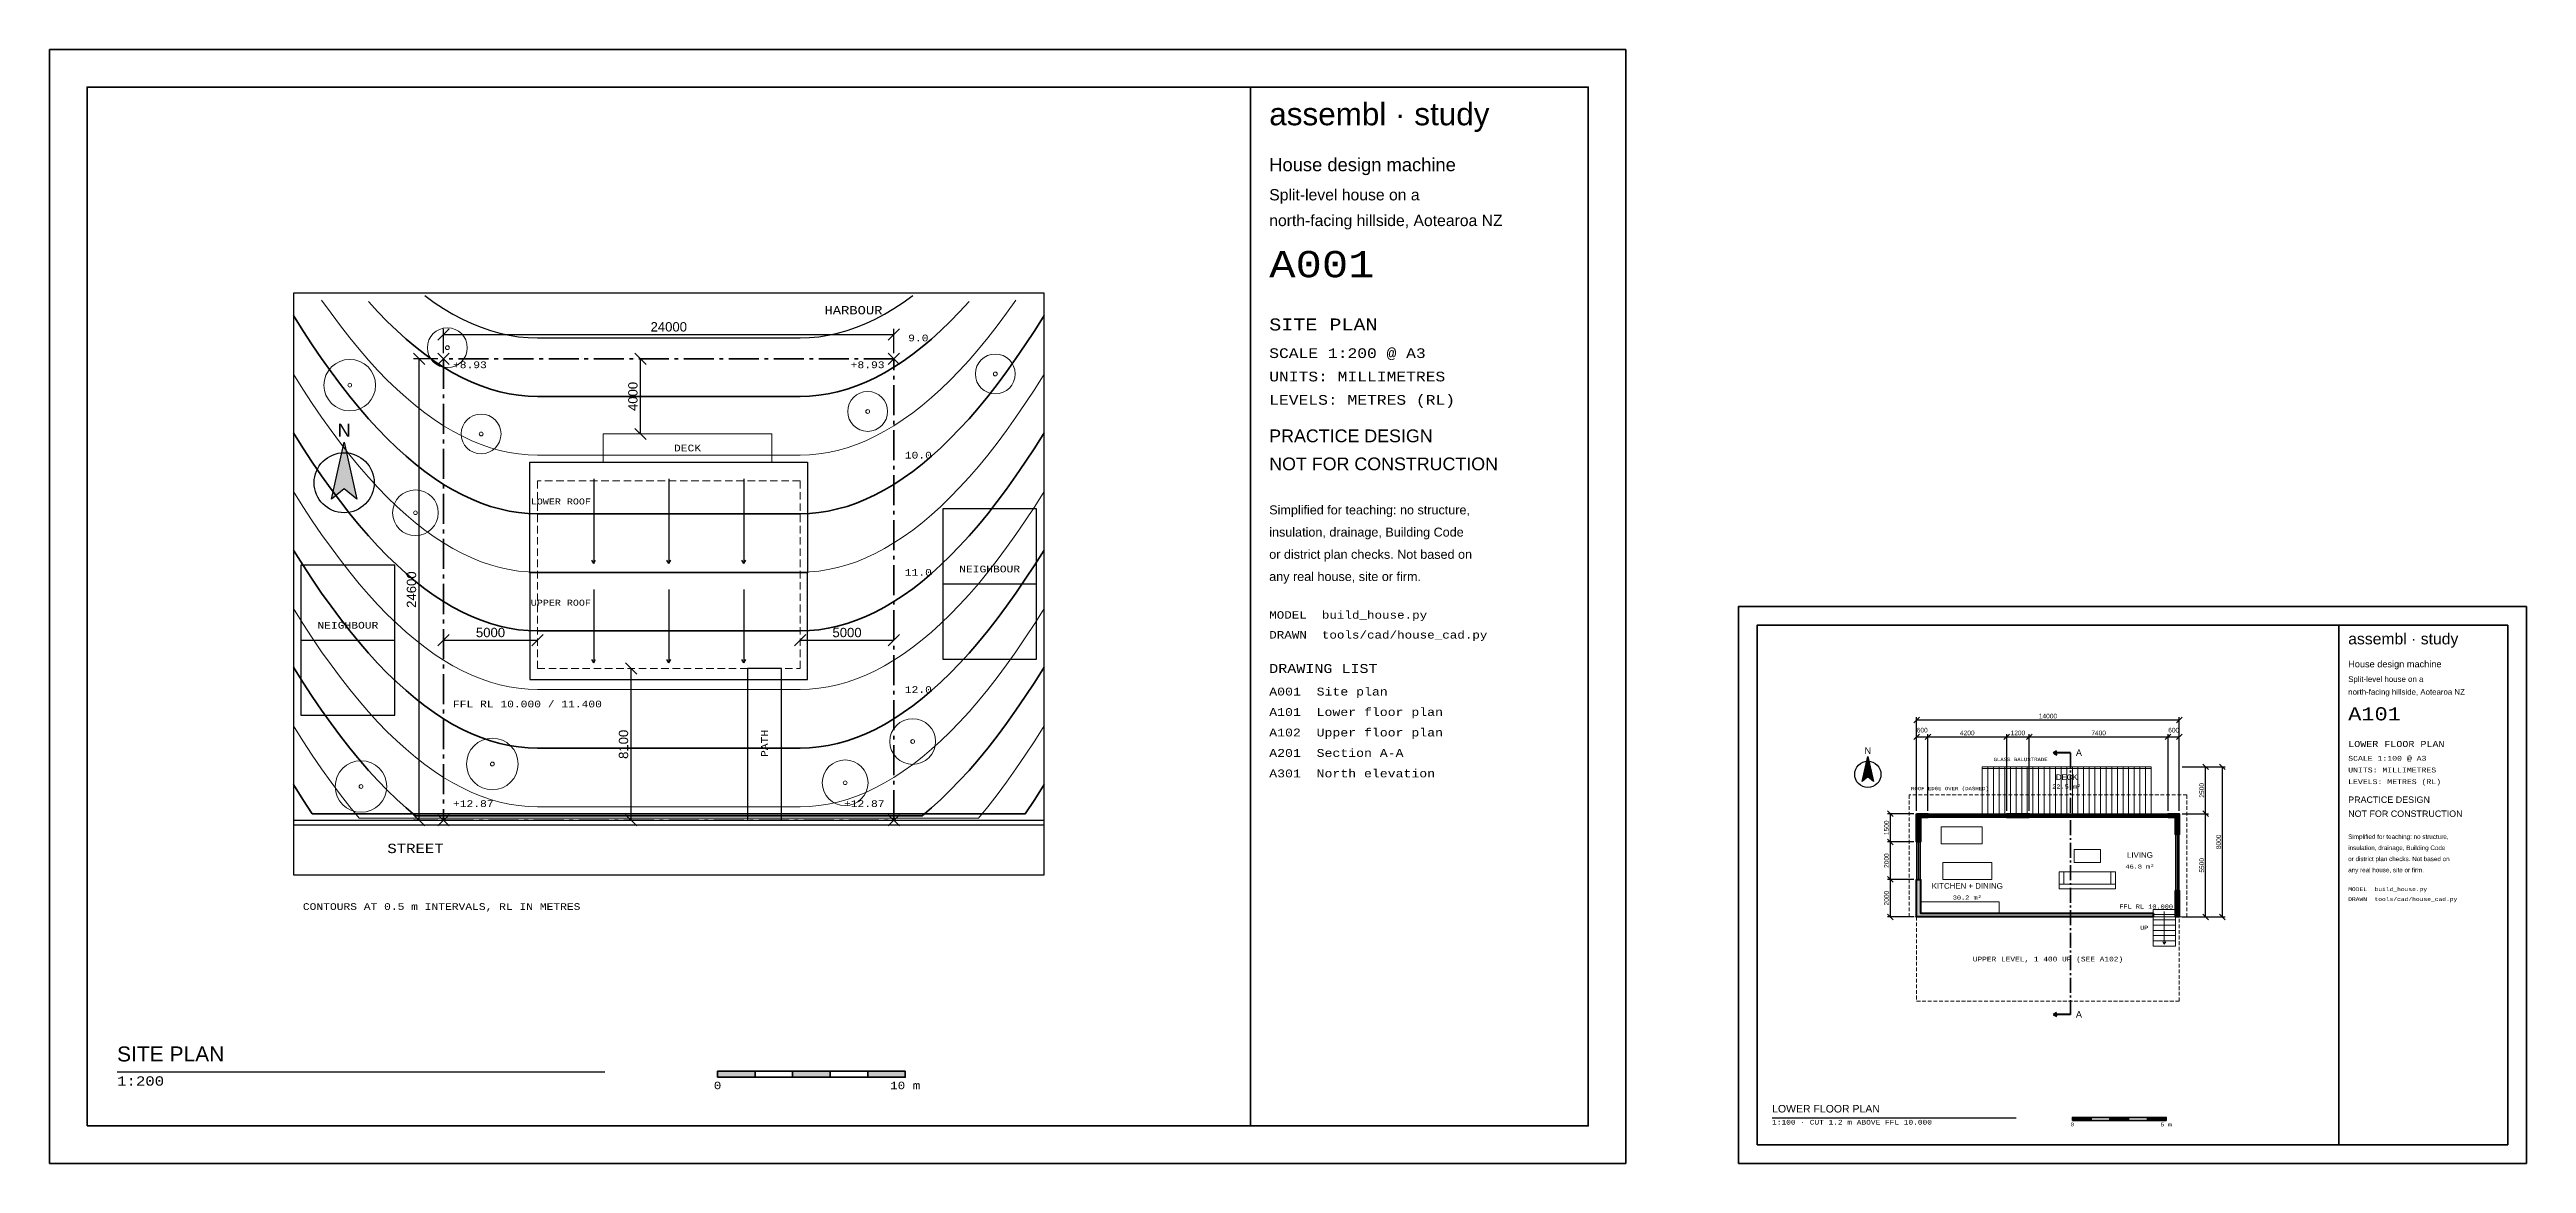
# Model space of a CAD drawing. Header units: millimetres. Extents: x 0 to 276000, y 0 to 59400.
# Drawn here: x 0 to 132000, y 0 to 59400 of the extents above; entities that cross this region are included whole.
import ezdxf
from ezdxf.enums import TextEntityAlignment as Align

# ---------------------------------------------------------------- set-up
doc = ezdxf.new("R2010")
doc.units = ezdxf.units.MM
doc.linetypes.add('A-CHAIN', pattern=[12, 8, -1.5, 1, -1.5])
doc.linetypes.add('A-HIDDEN', pattern=[3, 2, -1])
for name, color, linetype, lineweight in [('A-ANNO-DIMS', 7, 'Continuous', 18), ('A-ANNO-SYMB', 1, 'Continuous', 25), ('A-ANNO-TEXT', 7, 'Continuous', 25), ('A-ANNO-TTLB', 7, 'Continuous', 35), ('A-DECK', 30, 'Continuous', 18), ('A-FLOR', 7, 'Continuous', 18), ('A-FURN', 8, 'Continuous', 13), ('A-GLAZ', 4, 'Continuous', 18), ('A-OVHD', 8, 'A-HIDDEN', 18), ('A-ROOF', 7, 'Continuous', 25), ('A-SECT', 7, 'Continuous', 50), ('A-WALL', 7, 'Continuous', 50), ('A-WALL-PATT', 8, 'Continuous', 0), ('C-NBRS', 8, 'Continuous', 25), ('C-PROP', 1, 'A-CHAIN', 35), ('C-ROAD', 8, 'Continuous', 25), ('C-TOPO', 96, 'Continuous', 18), ('C-TOPO-MAJR', 96, 'Continuous', 35), ('C-VEG', 52, 'Continuous', 18), ('C-WATR', 5, 'Continuous', 25)]:
    doc.layers.add(name, color=color, linetype=linetype, lineweight=lineweight)
doc.styles.add('ASSEMBL', font='arial.ttf')
doc.styles.add('ASSEMBL-MONO', font='cour.ttf')
doc.dimstyles.new('A100', dxfattribs={"dimscale": 100, "dimtxt": 2.5, "dimasz": 2, "dimexe": 1.5, "dimexo": 1.5, "dimgap": 0.8, "dimtad": 1, "dimdec": 0, "dimdsep": 46, "dimtxsty": 'ASSEMBL', "dimtsz": 1.5, "dimcen": 2.5, "dimclrd": 256, "dimclre": 256, "dimclrt": 256, "dimazin": 3, "dimtfac": 1, "dimtmove": 0, "dimatfit": 3})
doc.dimstyles.new('A200', dxfattribs={"dimscale": 200, "dimtxt": 2.5, "dimasz": 2, "dimexe": 1.5, "dimexo": 1.5, "dimgap": 0.8, "dimtad": 1, "dimdec": 0, "dimdsep": 46, "dimtxsty": 'ASSEMBL', "dimtsz": 1.5, "dimcen": 2.5, "dimclrd": 256, "dimclre": 256, "dimclrt": 256, "dimazin": 3, "dimtfac": 1, "dimtmove": 0, "dimatfit": 3})

msp = doc.modelspace()

# ---------------------------------------------------------------- hatches: boundary and pattern name
at = {"layer": 'A-ANNO-SYMB'}
for points in [[(15700, 38460), (16372, 35420), (15700, 35980), (15028, 35420)], [(96900, 21695), (97194, 20365), (96900, 20610), (96606, 20365)]]:
    msp.add_hatch(color=256, dxfattribs=at).paths.add_polyline_path(points)
at = {"layer": 'A-ANNO-TTLB'}
for points in [[(35600, 4600), (37600, 4600), (37600, 4920), (35600, 4920)], [(39600, 4600), (41600, 4600), (41600, 4920), (39600, 4920)], [(43600, 4600), (45600, 4600), (45600, 4920), (43600, 4920)], [(107800, 2300), (108800, 2300), (108800, 2460), (107800, 2460)], [(109800, 2300), (110800, 2300), (110800, 2460), (109800, 2460)], [(111800, 2300), (112800, 2300), (112800, 2460), (111800, 2460)]]:
    msp.add_hatch(color=256, dxfattribs=at).paths.add_polyline_path(points)
at = {"layer": 'A-WALL-PATT'}
for points in [[(99500, 18650), (100100, 18650), (100100, 18450), (99700, 18450), (99700, 17150), (99500, 17150), (99500, 18450)], [(105500, 18450), (104300, 18450), (104300, 18650), (105500, 18650)], [(112900, 18450), (112900, 18650), (113500, 18650), (113500, 18450), (113500, 17550), (113300, 17550), (113300, 18450)], [(99500, 15150), (99700, 15150), (99700, 13350), (112100, 13350), (112100, 13150), (99500, 13150), (99500, 13350)], [(113300, 14550), (113500, 14550), (113500, 13350), (113500, 13150), (113300, 13150), (113300, 13350)]]:
    msp.add_hatch(color=256, dxfattribs=at).paths.add_polyline_path(points)

# ---------------------------------------------------------------- linework, layer by layer
at = {"layer": 'A-ANNO-SYMB'}
for points in [[(15700, 38460), (16372, 35420), (15700, 35980), (15028, 35420)], [(96900, 21695), (97194, 20365), (96900, 20610), (96606, 20365)]]:
    msp.add_lwpolyline(points, close=True, dxfattribs=at)
for centre, radius in [((15700, 36300), 1600), ((96900, 20750), 700)]:
    msp.add_circle(centre, radius, dxfattribs=at)
at = {"layer": 'A-ANNO-TEXT'}
for p, q in [((3600, 4880), (29600, 4880)), ((91800, 2440), (104800, 2440))]:
    msp.add_line(p, q, dxfattribs=at)
at = {"layer": 'A-ANNO-TTLB'}
for points in [[(0, 0), (84000, 0), (84000, 59400), (0, 59400)], [(2000, 2000), (82000, 2000), (82000, 57400), (2000, 57400)], [(64000, 2000), (82000, 2000), (82000, 57400), (64000, 57400)], [(90000, 0), (132000, 0), (132000, 29700), (90000, 29700)], [(91000, 1000), (131000, 1000), (131000, 28700), (91000, 28700)], [(122000, 1000), (131000, 1000), (131000, 28700), (122000, 28700)], [(35600, 4600), (37600, 4600), (37600, 4920), (35600, 4920)], [(37600, 4600), (39600, 4600), (39600, 4920), (37600, 4920)], [(39600, 4600), (41600, 4600), (41600, 4920), (39600, 4920)], [(41600, 4600), (43600, 4600), (43600, 4920), (41600, 4920)], [(43600, 4600), (45600, 4600), (45600, 4920), (43600, 4920)], [(107800, 2300), (108800, 2300), (108800, 2460), (107800, 2460)], [(108800, 2300), (109800, 2300), (109800, 2460), (108800, 2460)], [(109800, 2300), (110800, 2300), (110800, 2460), (109800, 2460)], [(110800, 2300), (111800, 2300), (111800, 2460), (110800, 2460)], [(111800, 2300), (112800, 2300), (112800, 2460), (111800, 2460)]]:
    msp.add_lwpolyline(points, close=True, dxfattribs=at)
at = {"layer": 'A-DECK'}
for p, q in [((103300, 18650), (103300, 21150)), ((103600, 18650), (103600, 21150)), ((103900, 18650), (103900, 21150)), ((104200, 18650), (104200, 21150)), ((104500, 18650), (104500, 21150)), ((104800, 18650), (104800, 21150)), ((105100, 18650), (105100, 21150)), ((105400, 18650), (105400, 21150)), ((105700, 18650), (105700, 21150)), ((106000, 18650), (106000, 21150)), ((106300, 18650), (106300, 21150)), ((106600, 18650), (106600, 21150)), ((106900, 18650), (106900, 21150)), ((107200, 18650), (107200, 21150)), ((107500, 18650), (107500, 21150)), ((107800, 18650), (107800, 21150)), ((108100, 18650), (108100, 21150)), ((108400, 18650), (108400, 21150)), ((108700, 18650), (108700, 21150)), ((109000, 18650), (109000, 21150)), ((109300, 18650), (109300, 21150)), ((109600, 18650), (109600, 21150)), ((109900, 18650), (109900, 21150)), ((110200, 18650), (110200, 21150)), ((110500, 18650), (110500, 21150)), ((110800, 18650), (110800, 21150)), ((111100, 18650), (111100, 21150)), ((111400, 18650), (111400, 21150)), ((111700, 18650), (111700, 21150))]:
    msp.add_line(p, q, dxfattribs=at)
for points in [[(29500, 38900), (38500, 38900), (38500, 37400), (29500, 37400)], [(103000, 21070), (103000, 21150), (112000, 21150), (112000, 21070)], [(112000, 18650), (105500, 18650), (104300, 18650), (103000, 18650), (103000, 21070), (112000, 21070)]]:
    msp.add_lwpolyline(points, close=True, dxfattribs=at)
at = {"layer": 'A-FLOR'}
for p, q in [((112700, 13430), (112700, 11690)), ((112700, 11690), (112617.5, 11827.1)), ((112700, 11690), (112782.5, 11827.1))]:
    msp.add_line(p, q, dxfattribs=at)
for points in [[(104300, 18450), (100100, 18450), (100100, 18650), (104300, 18650)], [(112900, 18450), (105500, 18450), (105500, 18650), (112900, 18650)], [(113300, 13550), (112100, 13550), (112100, 13350), (103900, 13350), (103900, 13950), (99700, 13950), (99700, 15150), (99700, 17150), (99700, 18450), (100100, 18450), (104300, 18450), (105500, 18450), (112900, 18450), (113300, 18450), (113300, 17550), (113300, 14550)], [(100800, 17950), (100800, 17050), (103000, 17050), (103000, 17950)], [(113500, 14550), (113300, 14550), (113300, 17550), (113500, 17550)], [(99700, 15150), (99500, 15150), (99500, 17150), (99700, 17150)], [(103500, 16050), (100900, 16050), (100900, 15150), (103500, 15150)], [(109300, 16050), (109300, 16750), (107900, 16750), (107900, 16050)], [(110100, 14900), (110100, 15550), (109850, 15550), (107350, 15550), (107100, 15550), (107100, 14900), (107100, 14650), (110100, 14650)], [(113300, 13270), (112100, 13270), (112100, 13350), (112100, 13550), (113300, 13550), (113300, 13350)], [(113300, 12990), (112100, 12990), (112100, 13150), (112100, 13270), (113300, 13270), (113300, 13150)], [(112100, 12990), (113300, 12990), (113300, 12710), (112100, 12710)], [(112100, 12710), (113300, 12710), (113300, 12430), (112100, 12430)], [(112100, 12430), (113300, 12430), (113300, 12150), (112100, 12150)], [(112100, 12150), (113300, 12150), (113300, 11870), (112100, 11870)], [(112100, 11590), (112100, 11870), (113300, 11870), (113300, 11590)]]:
    msp.add_lwpolyline(points, close=True, dxfattribs=at)
at = {"layer": 'A-FURN'}
for points in [[(100800, 17050), (100800, 17950), (103000, 17950), (103000, 17050)], [(100900, 15150), (100900, 16050), (103500, 16050), (103500, 15150)], [(107900, 16050), (107900, 16750), (109300, 16750), (109300, 16050)], [(107100, 15550), (107350, 15550), (107350, 14900), (107100, 14900)], [(107100, 14650), (107100, 14900), (110100, 14900), (110100, 14650)], [(109850, 15550), (109850, 14900), (107350, 14900), (107350, 15550)], [(109850, 15550), (110100, 15550), (110100, 14900), (109850, 14900)], [(103900, 13950), (103900, 13350), (99700, 13350), (99700, 13950)]]:
    msp.add_lwpolyline(points, close=True, dxfattribs=at)
at = {"layer": 'A-GLAZ'}
for points in [[(104300, 18510), (100100, 18510), (100100, 18590), (104300, 18590)], [(100150, 18590), (100150, 18510), (100100, 18510), (100100, 18590)], [(104300, 18540), (100100, 18540), (100100, 18560), (104300, 18560)], [(102170, 18510), (102170, 18590), (102230, 18590), (102230, 18510)], [(104300, 18510), (104250, 18510), (104250, 18590), (104300, 18590)], [(112900, 18510), (105500, 18510), (105500, 18590), (112900, 18590)], [(105550, 18590), (105550, 18510), (105500, 18510), (105500, 18590)], [(112900, 18540), (105500, 18540), (105500, 18560), (112900, 18560)], [(107936.7, 18510), (107936.7, 18590), (107996.7, 18590), (107996.7, 18510)], [(110403.3, 18510), (110403.3, 18590), (110463.3, 18590), (110463.3, 18510)], [(112900, 18510), (112850, 18510), (112850, 18590), (112900, 18590)], [(113440, 14550), (113360, 14550), (113360, 17550), (113440, 17550)], [(113440, 17500), (113360, 17500), (113360, 17550), (113440, 17550)], [(113410, 14550), (113390, 14550), (113390, 17550), (113410, 17550)], [(99640, 15150), (99560, 15150), (99560, 17150), (99640, 17150)], [(99640, 17100), (99560, 17100), (99560, 17150), (99640, 17150)], [(99610, 15150), (99590, 15150), (99590, 17150), (99610, 17150)], [(99560, 15200), (99640, 15200), (99640, 15150), (99560, 15150)], [(113360, 14600), (113440, 14600), (113440, 14550), (113360, 14550)]]:
    msp.add_lwpolyline(points, close=True, dxfattribs=at)
at = {"layer": 'A-OVHD', "ltscale": 200}
msp.add_lwpolyline([(26000, 26400), (40000, 26400), (40000, 36400), (26000, 36400)], close=True, dxfattribs=at)
at = {"layer": 'A-OVHD', "ltscale": 100}
for points in [[(99100, 13150), (113900, 13150), (113900, 19650), (99100, 19650)], [(99500, 8650), (113500, 8650), (113500, 13150), (99500, 13150)]]:
    msp.add_lwpolyline(points, close=True, dxfattribs=at)
at = {"layer": 'A-ROOF'}
for p, q in [((29000, 36500), (29000, 32000)), ((33000, 36500), (33000, 32000)), ((37000, 36500), (37000, 32000)), ((29000, 32000), (28896.9, 32171.4)), ((29000, 32000), (29103.1, 32171.4)), ((33000, 32000), (32896.9, 32171.4)), ((33000, 32000), (33103.1, 32171.4)), ((37000, 32000), (36896.9, 32171.4)), ((37000, 32000), (37103.1, 32171.4)), ((29000, 30600), (29000, 26700)), ((33000, 30600), (33000, 26700)), ((37000, 30600), (37000, 26700)), ((29000, 26700), (28896.9, 26871.4)), ((29000, 26700), (29103.1, 26871.4)), ((33000, 26700), (32896.9, 26871.4)), ((33000, 26700), (33103.1, 26871.4)), ((37000, 26700), (36896.9, 26871.4)), ((37000, 26700), (37103.1, 26871.4))]:
    msp.add_line(p, q, dxfattribs=at)
for points in [[(25600, 37400), (40400, 37400), (40400, 31500), (25600, 31500)], [(40400, 25800), (40400, 31500), (25600, 31500), (25600, 25800)]]:
    msp.add_lwpolyline(points, close=True, dxfattribs=at)
at = {"layer": 'A-SECT'}
for p, q in [((106800, 21900), (106971.4, 22003.1)), ((107700, 21900), (106800, 21900)), ((106800, 21900), (106971.4, 21796.9)), ((106800, 7950), (106971.4, 8053.1)), ((107700, 7950), (106800, 7950)), ((106800, 7950), (106971.4, 7846.9))]:
    msp.add_line(p, q, dxfattribs=at)
at = {"layer": 'A-SECT', "linetype": 'A-CHAIN', "lineweight": 35, "ltscale": 100}
msp.add_line((107700, 21900), (107700, 7950), dxfattribs=at)
at = {"layer": 'A-WALL'}
for points in [[(99500, 18650), (100100, 18650), (100100, 18450), (99700, 18450), (99700, 17150), (99500, 17150), (99500, 18450)], [(105500, 18450), (104300, 18450), (104300, 18650), (105500, 18650)], [(112900, 18450), (112900, 18650), (113500, 18650), (113500, 18450), (113500, 17550), (113300, 17550), (113300, 18450)], [(99500, 15150), (99700, 15150), (99700, 13350), (112100, 13350), (112100, 13150), (99500, 13150), (99500, 13350)], [(113300, 14550), (113500, 14550), (113500, 13350), (113500, 13150), (113300, 13150), (113300, 13350)]]:
    msp.add_lwpolyline(points, close=True, dxfattribs=at)
at = {"layer": 'C-NBRS'}
for p, q in [((47600, 30900), (52600, 30900)), ((13400, 27900), (18400, 27900))]:
    msp.add_line(p, q, dxfattribs=at)
for points in [[(47600, 26900), (52600, 26900), (52600, 34900), (47600, 34900)], [(13400, 23900), (18400, 23900), (18400, 31900), (13400, 31900)]]:
    msp.add_lwpolyline(points, close=True, dxfattribs=at)
at = {"layer": 'C-PROP', "ltscale": 200}
msp.add_lwpolyline([(21000, 18300), (45000, 18300), (45000, 42900), (21000, 42900)], close=True, dxfattribs=at)
at = {"layer": 'C-ROAD'}
for p, q in [((13000, 18300), (53000, 18300)), ((13000, 18050), (53000, 18050))]:
    msp.add_line(p, q, dxfattribs=at)
for points in [[(13000, 15400), (53000, 15400), (53000, 46400), (13000, 46400)], [(37200, 18300), (39000, 18300), (39000, 26400), (37200, 26400)]]:
    msp.add_lwpolyline(points, close=True, dxfattribs=at)
at = {"layer": 'C-TOPO'}
for p, q in [((20700, 42600), (21300, 43200)), ((20700, 43200), (21300, 42600)), ((44700, 42600), (45300, 43200)), ((44700, 43200), (45300, 42600)), ((20700, 18000), (21300, 18600)), ((20700, 18600), (21300, 18000)), ((44700, 18000), (45300, 18600)), ((44700, 18600), (45300, 18000))]:
    msp.add_line(p, q, dxfattribs=at)
for points in [[(14500, 46040.6), (15000, 45337.5), (15500, 44665.6), (16000, 44025), (16500, 43415.6), (17000, 42837.5), (17500, 42290.6), (18000, 41775), (18500, 41290.6), (19000, 40837.5), (19500, 40415.6), (20000, 40025), (20500, 39665.6), (21000, 39337.5), (21500, 39040.6), (22000, 38775), (22500, 38540.6), (23000, 38337.5), (23500, 38165.6), (24000, 38025), (24500, 37915.6), (25000, 37837.5), (25500, 37790.6), (26000, 37775), (26500, 37775), (27000, 37775), (27500, 37775), (28000, 37775), (28500, 37775), (29000, 37775), (29500, 37775), (30000, 37775), (30500, 37775), (31000, 37775), (31500, 37775), (32000, 37775), (32500, 37775), (33000, 37775), (33500, 37775), (34000, 37775), (34500, 37775), (35000, 37775), (35500, 37775), (36000, 37775), (36500, 37775), (37000, 37775), (37500, 37775), (38000, 37775), (38500, 37775), (39000, 37775), (39500, 37775), (40000, 37775), (40500, 37790.6), (41000, 37837.5), (41500, 37915.6), (42000, 38025), (42500, 38165.6), (43000, 38337.5), (43500, 38540.6), (44000, 38775), (44500, 39040.6), (45000, 39337.5), (45500, 39665.6), (46000, 40025), (46500, 40415.6), (47000, 40837.5), (47500, 41290.6), (48000, 41775), (48500, 42290.6), (49000, 42837.5), (49500, 43415.6), (50000, 44025), (50500, 44665.6), (51000, 45337.5), (51500, 46040.6)], [(13000, 42087.5), (13500, 41290.6), (14000, 40525), (14500, 39790.6), (15000, 39087.5), (15500, 38415.6), (16000, 37775), (16500, 37165.6), (17000, 36587.5), (17500, 36040.6), (18000, 35525), (18500, 35040.6), (19000, 34587.5), (19500, 34165.6), (20000, 33775), (20500, 33415.6), (21000, 33087.5), (21500, 32790.6), (22000, 32525), (22500, 32290.6), (23000, 32087.5), (23500, 31915.6), (24000, 31775), (24500, 31665.6), (25000, 31587.5), (25500, 31540.6), (26000, 31525), (26500, 31525), (27000, 31525), (27500, 31525), (28000, 31525), (28500, 31525), (29000, 31525), (29500, 31525), (30000, 31525), (30500, 31525), (31000, 31525), (31500, 31525), (32000, 31525), (32500, 31525), (33000, 31525), (33500, 31525), (34000, 31525), (34500, 31525), (35000, 31525), (35500, 31525), (36000, 31525), (36500, 31525), (37000, 31525), (37500, 31525), (38000, 31525), (38500, 31525), (39000, 31525), (39500, 31525), (40000, 31525), (40500, 31540.6), (41000, 31587.5), (41500, 31665.6), (42000, 31775), (42500, 31915.6), (43000, 32087.5), (43500, 32290.6), (44000, 32525), (44500, 32790.6), (45000, 33087.5), (45500, 33415.6), (46000, 33775), (46500, 34165.6), (47000, 34587.5), (47500, 35040.6), (48000, 35525), (48500, 36040.6), (49000, 36587.5), (49500, 37165.6), (50000, 37775), (50500, 38415.6), (51000, 39087.5), (51500, 39790.6), (52000, 40525), (52500, 41290.6), (53000, 42087.5)], [(13000, 35837.5), (13500, 35040.6), (14000, 34275), (14500, 33540.6), (15000, 32837.5), (15500, 32165.6), (16000, 31525), (16500, 30915.6), (17000, 30337.5), (17500, 29790.6), (18000, 29275), (18500, 28790.6), (19000, 28337.5), (19500, 27915.6), (20000, 27525), (20500, 27165.6), (21000, 26837.5), (21500, 26540.6), (22000, 26275), (22500, 26040.6), (23000, 25837.5), (23500, 25665.6), (24000, 25525), (24500, 25415.6), (25000, 25337.5), (25500, 25290.6), (26000, 25275), (26500, 25275), (27000, 25275), (27500, 25275), (28000, 25275), (28500, 25275), (29000, 25275), (29500, 25275), (30000, 25275), (30500, 25275), (31000, 25275), (31500, 25275), (32000, 25275), (32500, 25275), (33000, 25275), (33500, 25275), (34000, 25275), (34500, 25275), (35000, 25275), (35500, 25275), (36000, 25275), (36500, 25275), (37000, 25275), (37500, 25275), (38000, 25275), (38500, 25275), (39000, 25275), (39500, 25275), (40000, 25275), (40500, 25290.6), (41000, 25337.5), (41500, 25415.6), (42000, 25525), (42500, 25665.6), (43000, 25837.5), (43500, 26040.6), (44000, 26275), (44500, 26540.6), (45000, 26837.5), (45500, 27165.6), (46000, 27525), (46500, 27915.6), (47000, 28337.5), (47500, 28790.6), (48000, 29275), (48500, 29790.6), (49000, 30337.5), (49500, 30915.6), (50000, 31525), (50500, 32165.6), (51000, 32837.5), (51500, 33540.6), (52000, 34275), (52500, 35040.6), (53000, 35837.5)], [(13000, 29587.5), (13500, 28790.6), (14000, 28025), (14500, 27290.6), (15000, 26587.5), (15500, 25915.6), (16000, 25275), (16500, 24665.6), (17000, 24087.5), (17500, 23540.6), (18000, 23025), (18500, 22540.6), (19000, 22087.5), (19500, 21665.6), (20000, 21275), (20500, 20915.6), (21000, 20587.5), (21500, 20290.6), (22000, 20025), (22500, 19790.6), (23000, 19587.5), (23500, 19415.6), (24000, 19275), (24500, 19165.6), (25000, 19087.5), (25500, 19040.6), (26000, 19025), (26500, 19025), (27000, 19025), (27500, 19025), (28000, 19025), (28500, 19025), (29000, 19025), (29500, 19025), (30000, 19025), (30500, 19025), (31000, 19025), (31500, 19025), (32000, 19025), (32500, 19025), (33000, 19025), (33500, 19025), (34000, 19025), (34500, 19025), (35000, 19025), (35500, 19025), (36000, 19025), (36500, 19025), (37000, 19025), (37500, 19025), (38000, 19025), (38500, 19025), (39000, 19025), (39500, 19025), (40000, 19025), (40500, 19040.6), (41000, 19087.5), (41500, 19165.6), (42000, 19275), (42500, 19415.6), (43000, 19587.5), (43500, 19790.6), (44000, 20025), (44500, 20290.6), (45000, 20587.5), (45500, 20915.6), (46000, 21275), (46500, 21665.6), (47000, 22087.5), (47500, 22540.6), (48000, 23025), (48500, 23540.6), (49000, 24087.5), (49500, 24665.6), (50000, 25275), (50500, 25915.6), (51000, 26587.5), (51500, 27290.6), (52000, 28025), (52500, 28790.6), (53000, 29587.5)], [(13000, 23337.5), (13500, 22540.6), (14000, 21775), (14500, 21040.6), (15000, 20337.5), (15500, 19665.6), (16000, 19025), (16500, 18415.6), (49500, 18415.6), (50000, 19025), (50500, 19665.6), (51000, 20337.5), (51500, 21040.6), (52000, 21775), (52500, 22540.6), (53000, 23337.5)]]:
    msp.add_lwpolyline(points, dxfattribs=at)
at = {"layer": 'C-TOPO-MAJR'}
for points in [[(13000, 45212.5), (13500, 44415.6), (14000, 43650), (14500, 42915.6), (15000, 42212.5), (15500, 41540.6), (16000, 40900), (16500, 40290.6), (17000, 39712.5), (17500, 39165.6), (18000, 38650), (18500, 38165.6), (19000, 37712.5), (19500, 37290.6), (20000, 36900), (20500, 36540.6), (21000, 36212.5), (21500, 35915.6), (22000, 35650), (22500, 35415.6), (23000, 35212.5), (23500, 35040.6), (24000, 34900), (24500, 34790.6), (25000, 34712.5), (25500, 34665.6), (26000, 34650), (26500, 34650), (27000, 34650), (27500, 34650), (28000, 34650), (28500, 34650), (29000, 34650), (29500, 34650), (30000, 34650), (30500, 34650), (31000, 34650), (31500, 34650), (32000, 34650), (32500, 34650), (33000, 34650), (33500, 34650), (34000, 34650), (34500, 34650), (35000, 34650), (35500, 34650), (36000, 34650), (36500, 34650), (37000, 34650), (37500, 34650), (38000, 34650), (38500, 34650), (39000, 34650), (39500, 34650), (40000, 34650), (40500, 34665.6), (41000, 34712.5), (41500, 34790.6), (42000, 34900), (42500, 35040.6), (43000, 35212.5), (43500, 35415.6), (44000, 35650), (44500, 35915.6), (45000, 36212.5), (45500, 36540.6), (46000, 36900), (46500, 37290.6), (47000, 37712.5), (47500, 38165.6), (48000, 38650), (48500, 39165.6), (49000, 39712.5), (49500, 40290.6), (50000, 40900), (50500, 41540.6), (51000, 42212.5), (51500, 42915.6), (52000, 43650), (52500, 44415.6), (53000, 45212.5)], [(17000, 45962.5), (17500, 45415.6), (18000, 44900), (18500, 44415.6), (19000, 43962.5), (19500, 43540.6), (20000, 43150), (20500, 42790.6), (21000, 42462.5), (21500, 42165.6), (22000, 41900), (22500, 41665.6), (23000, 41462.5), (23500, 41290.6), (24000, 41150), (24500, 41040.6), (25000, 40962.5), (25500, 40915.6), (26000, 40900), (26500, 40900), (27000, 40900), (27500, 40900), (28000, 40900), (28500, 40900), (29000, 40900), (29500, 40900), (30000, 40900), (30500, 40900), (31000, 40900), (31500, 40900), (32000, 40900), (32500, 40900), (33000, 40900), (33500, 40900), (34000, 40900), (34500, 40900), (35000, 40900), (35500, 40900), (36000, 40900), (36500, 40900), (37000, 40900), (37500, 40900), (38000, 40900), (38500, 40900), (39000, 40900), (39500, 40900), (40000, 40900), (40500, 40915.6), (41000, 40962.5), (41500, 41040.6), (42000, 41150), (42500, 41290.6), (43000, 41462.5), (43500, 41665.6), (44000, 41900), (44500, 42165.6), (45000, 42462.5), (45500, 42790.6), (46000, 43150), (46500, 43540.6), (47000, 43962.5), (47500, 44415.6), (48000, 44900), (48500, 45415.6), (49000, 45962.5)], [(13000, 38962.5), (13500, 38165.6), (14000, 37400), (14500, 36665.6), (15000, 35962.5), (15500, 35290.6), (16000, 34650), (16500, 34040.6), (17000, 33462.5), (17500, 32915.6), (18000, 32400), (18500, 31915.6), (19000, 31462.5), (19500, 31040.6), (20000, 30650), (20500, 30290.6), (21000, 29962.5), (21500, 29665.6), (22000, 29400), (22500, 29165.6), (23000, 28962.5), (23500, 28790.6), (24000, 28650), (24500, 28540.6), (25000, 28462.5), (25500, 28415.6), (26000, 28400), (26500, 28400), (27000, 28400), (27500, 28400), (28000, 28400), (28500, 28400), (29000, 28400), (29500, 28400), (30000, 28400), (30500, 28400), (31000, 28400), (31500, 28400), (32000, 28400), (32500, 28400), (33000, 28400), (33500, 28400), (34000, 28400), (34500, 28400), (35000, 28400), (35500, 28400), (36000, 28400), (36500, 28400), (37000, 28400), (37500, 28400), (38000, 28400), (38500, 28400), (39000, 28400), (39500, 28400), (40000, 28400), (40500, 28415.6), (41000, 28462.5), (41500, 28540.6), (42000, 28650), (42500, 28790.6), (43000, 28962.5), (43500, 29165.6), (44000, 29400), (44500, 29665.6), (45000, 29962.5), (45500, 30290.6), (46000, 30650), (46500, 31040.6), (47000, 31462.5), (47500, 31915.6), (48000, 32400), (48500, 32915.6), (49000, 33462.5), (49500, 34040.6), (50000, 34650), (50500, 35290.6), (51000, 35962.5), (51500, 36665.6), (52000, 37400), (52500, 38165.6), (53000, 38962.5)], [(13000, 32712.5), (13500, 31915.6), (14000, 31150), (14500, 30415.6), (15000, 29712.5), (15500, 29040.6), (16000, 28400), (16500, 27790.6), (17000, 27212.5), (17500, 26665.6), (18000, 26150), (18500, 25665.6), (19000, 25212.5), (19500, 24790.6), (20000, 24400), (20500, 24040.6), (21000, 23712.5), (21500, 23415.6), (22000, 23150), (22500, 22915.6), (23000, 22712.5), (23500, 22540.6), (24000, 22400), (24500, 22290.6), (25000, 22212.5), (25500, 22165.6), (26000, 22150), (26500, 22150), (27000, 22150), (27500, 22150), (28000, 22150), (28500, 22150), (29000, 22150), (29500, 22150), (30000, 22150), (30500, 22150), (31000, 22150), (31500, 22150), (32000, 22150), (32500, 22150), (33000, 22150), (33500, 22150), (34000, 22150), (34500, 22150), (35000, 22150), (35500, 22150), (36000, 22150), (36500, 22150), (37000, 22150), (37500, 22150), (38000, 22150), (38500, 22150), (39000, 22150), (39500, 22150), (40000, 22150), (40500, 22165.6), (41000, 22212.5), (41500, 22290.6), (42000, 22400), (42500, 22540.6), (43000, 22712.5), (43500, 22915.6), (44000, 23150), (44500, 23415.6), (45000, 23712.5), (45500, 24040.6), (46000, 24400), (46500, 24790.6), (47000, 25212.5), (47500, 25665.6), (48000, 26150), (48500, 26665.6), (49000, 27212.5), (49500, 27790.6), (50000, 28400), (50500, 29040.6), (51000, 29712.5), (51500, 30415.6), (52000, 31150), (52500, 31915.6), (53000, 32712.5)], [(13000, 26462.5), (13500, 25665.6), (14000, 24900), (14500, 24165.6), (15000, 23462.5), (15500, 22790.6), (16000, 22150), (16500, 21540.6), (17000, 20962.5), (17500, 20415.6), (18000, 19900), (18500, 19415.6), (19000, 18962.5), (19500, 18540.6), (46500, 18540.6), (47000, 18962.5), (47500, 19415.6), (48000, 19900), (48500, 20415.6), (49000, 20962.5), (49500, 21540.6), (50000, 22150), (50500, 22790.6), (51000, 23462.5), (51500, 24165.6), (52000, 24900), (52500, 25665.6), (53000, 26462.5)], [(13000, 20212.5), (13500, 19415.6), (14000, 18650), (52000, 18650), (52500, 19415.6), (53000, 20212.5)]]:
    msp.add_lwpolyline(points, dxfattribs=at)
at = {"layer": 'C-VEG'}
for centre, radius in [((21200, 43500), 1062.5), ((21200, 43500), 100), ((16000, 41500), 1375), ((50400, 42100), 1062.5), ((16000, 41500), 100), ((43600, 40100), 1062.5), ((50400, 42100), 100), ((23000, 38900), 1062.5), ((43600, 40100), 100), ((23000, 38900), 100), ((19500, 34700), 1218.8), ((19500, 34700), 100), ((23600, 21300), 1375), ((46000, 22500), 1218.8), ((46000, 22500), 100), ((16600, 20100), 1375), ((23600, 21300), 100), ((42400, 20300), 1218.8), ((16600, 20100), 100), ((42400, 20300), 100)]:
    msp.add_circle(centre, radius, dxfattribs=at)
at = {"layer": 'C-WATR'}
msp.add_lwpolyline([(20000, 46275), (20500, 45915.6), (21000, 45587.5), (21500, 45290.6), (22000, 45025), (22500, 44790.6), (23000, 44587.5), (23500, 44415.6), (24000, 44275), (24500, 44165.6), (25000, 44087.5), (25500, 44040.6), (26000, 44025), (26500, 44025), (27000, 44025), (27500, 44025), (28000, 44025), (28500, 44025), (29000, 44025), (29500, 44025), (30000, 44025), (30500, 44025), (31000, 44025), (31500, 44025), (32000, 44025), (32500, 44025), (33000, 44025), (33500, 44025), (34000, 44025), (34500, 44025), (35000, 44025), (35500, 44025), (36000, 44025), (36500, 44025), (37000, 44025), (37500, 44025), (38000, 44025), (38500, 44025), (39000, 44025), (39500, 44025), (40000, 44025), (40500, 44040.6), (41000, 44087.5), (41500, 44165.6), (42000, 44275), (42500, 44415.6), (43000, 44587.5), (43500, 44790.6), (44000, 45025), (44500, 45290.6), (45000, 45587.5), (45500, 45915.6), (46000, 46275)], dxfattribs=at)

# ---------------------------------------------------------------- texts
at = {"layer": 'A-ANNO-SYMB', "style": 'ASSEMBL'}
for height, p in [(700, (15700, 39100)), (350, (96900, 22015))]:
    msp.add_text('N', height=height, dxfattribs=at).set_placement(p, align=Align.MIDDLE_CENTER)
at = {"layer": 'A-ANNO-TEXT'}
for s, height, style, p in [('DECK', 360, 'ASSEMBL-MONO', (34000, 38150)), ('LOWER ROOF', 320, 'ASSEMBL-MONO', (27250, 35300)), ('NEIGHBOUR', 360, 'ASSEMBL-MONO', (50100, 31700)), ('UPPER ROOF', 320, 'ASSEMBL-MONO', (27250, 29900)), ('NEIGHBOUR', 360, 'ASSEMBL-MONO', (15900, 28700)), ('22.5 m²', 220, 'ASSEMBL-MONO', (107500, 20100)), ('DECK', 300, 'ASSEMBL', (107500, 20600)), ('46.8 m²', 220, 'ASSEMBL-MONO', (111400, 15830)), ('LIVING', 300, 'ASSEMBL', (111400, 16450)), ('KITCHEN + DINING', 300, 'ASSEMBL', (102200, 14800)), ('30.2 m²', 220, 'ASSEMBL-MONO', (102200, 14180)), ('UPPER LEVEL, 1 400 UP (SEE A102)', 250, 'ASSEMBL-MONO', (106500, 10900))]:
    msp.add_text(s, height=height, dxfattribs=dict(at, style=style)).set_placement(p, align=Align.MIDDLE_CENTER)
at = {"layer": 'A-ANNO-TEXT', "style": 'ASSEMBL-MONO'}
for s, height, p in [('FFL RL 10.000 / 11.400', 360, (21500, 24500)), ('STREET', 500, (18000, 16800)), ('CONTOURS AT 0.5 m INTERVALS, RL IN METRES', 360, (13500, 13700)), ('FFL RL 10.000', 220, (110300, 13700))]:
    msp.add_text(s, height=height, dxfattribs=at).set_placement(p, align=Align.MIDDLE_LEFT)
msp.add_text('PATH', height=360, rotation=90, dxfattribs=at).set_placement((38100, 22400), align=Align.MIDDLE_CENTER)
at = {"layer": 'A-ANNO-TEXT'}
for s, height, style, p in [('GLASS BALUSTRADE', 180, 'ASSEMBL-MONO', (103600, 21400)), ('ROOF EDGE OVER (DASHED)', 180, 'ASSEMBL-MONO', (99200, 19850)), ('SITE PLAN', 800, 'ASSEMBL', (3600, 5200)), ('1:200', 500, 'ASSEMBL-MONO', (3600, 4000)), ('LOWER FLOOR PLAN', 400, 'ASSEMBL', (91800, 2600)), ('1:100 · CUT 1.2 m ABOVE FFL 10.000', 250, 'ASSEMBL-MONO', (91800, 2000))]:
    msp.add_text(s, height=height, dxfattribs=dict(at, style=style)).set_placement(p, align=Align.BOTTOM_LEFT)
at = {"layer": 'A-ANNO-TEXT', "style": 'ASSEMBL-MONO'}
msp.add_text('UP', height=220, dxfattribs=at).set_placement((111850, 12570), align=Align.MIDDLE_RIGHT)
at = {"layer": 'A-ANNO-TTLB'}
for s, height, style, p in [('assembl · study', 1200, 'ASSEMBL', (65000, 55000)), ('House design machine', 700, 'ASSEMBL', (65000, 52700)), ('Split-level house on a', 600, 'ASSEMBL', (65000, 51175)), ('north-facing hillside, Aotearoa NZ', 600, 'ASSEMBL', (65000, 49805)), ('A001', 1400, 'ASSEMBL-MONO', (65000, 46835)), ('SITE PLAN', 640, 'ASSEMBL-MONO', (65000, 44225)), ('SCALE 1:200 @ A3', 520, 'ASSEMBL-MONO', (65000, 42793)), ('UNITS: MILLIMETRES', 520, 'ASSEMBL-MONO', (65000, 41547)), ('LEVELS: METRES (RL)', 520, 'ASSEMBL-MONO', (65000, 40301)), ('PRACTICE DESIGN', 680, 'ASSEMBL', (65000, 38255)), ('NOT FOR CONSTRUCTION', 680, 'ASSEMBL', (65000, 36761)), ('Simplified for teaching: no structure,', 480, 'ASSEMBL', (65000, 34467)), ('insulation, drainage, Building Code', 480, 'ASSEMBL', (65000, 33283)), ('or district plan checks. Not based on', 480, 'ASSEMBL', (65000, 32099)), ('any real house, site or firm.', 480, 'ASSEMBL', (65000, 30915)), ('MODEL  build_house.py', 400, 'ASSEMBL-MONO', (65000, 28931)), ('DRAWN  tools/cad/house_cad.py', 400, 'ASSEMBL-MONO', (65000, 27871)), ('assembl · study', 600, 'ASSEMBL', (122500, 27500)), ('DRAWING LIST', 480, 'ASSEMBL-MONO', (65000, 26011)), ('House design machine', 350, 'ASSEMBL', (122500, 26350)), ('A001  Site plan', 420, 'ASSEMBL-MONO', (65000, 24827)), ('Split-level house on a', 300, 'ASSEMBL', (122500, 25587.5)), ('north-facing hillside, Aotearoa NZ', 300, 'ASSEMBL', (122500, 24902.5)), ('A101  Lower floor plan', 420, 'ASSEMBL-MONO', (65000, 23736)), ('A101', 700, 'ASSEMBL-MONO', (122500, 23417.5)), ('A102  Upper floor plan', 420, 'ASSEMBL-MONO', (65000, 22645)), ('LOWER FLOOR PLAN', 320, 'ASSEMBL-MONO', (122500, 22112.5)), ('A201  Section A-A', 420, 'ASSEMBL-MONO', (65000, 21554)), ('SCALE 1:100 @ A3', 260, 'ASSEMBL-MONO', (122500, 21396.5)), ('A301  North elevation', 420, 'ASSEMBL-MONO', (65000, 20463)), ('UNITS: MILLIMETRES', 260, 'ASSEMBL-MONO', (122500, 20773.5)), ('LEVELS: METRES (RL)', 260, 'ASSEMBL-MONO', (122500, 20150.5)), ('PRACTICE DESIGN', 340, 'ASSEMBL', (122500, 19127.5)), ('NOT FOR CONSTRUCTION', 340, 'ASSEMBL', (122500, 18380.5)), ('Simplified for teaching: no structure,', 240, 'ASSEMBL', (122500, 17233.5)), ('or district plan checks. Not based on', 240, 'ASSEMBL', (122500, 16049.5)), ('insulation, drainage, Building Code', 240, 'ASSEMBL', (122500, 16641.5)), ('any real house, site or firm.', 240, 'ASSEMBL', (122500, 15457.5)), ('MODEL  build_house.py', 200, 'ASSEMBL-MONO', (122500, 14465.5)), ('DRAWN  tools/cad/house_cad.py', 200, 'ASSEMBL-MONO', (122500, 13935.5))]:
    msp.add_text(s, height=height, dxfattribs=dict(at, style=style)).set_placement(p, align=Align.BOTTOM_LEFT)
at = {"layer": 'A-ANNO-TTLB', "style": 'ASSEMBL-MONO'}
for s, height, p in [('0', 400, (35600, 4360)), ('10 m', 400, (45600, 4360)), ('0', 200, (107800, 2180)), ('5 m', 200, (112800, 2180))]:
    msp.add_text(s, height=height, dxfattribs=at).set_placement(p, align=Align.TOP_CENTER)
at = {"layer": 'A-SECT', "style": 'ASSEMBL'}
for p in [(108150, 21900), (108150, 7950)]:
    msp.add_text('A', height=350, dxfattribs=at).set_placement(p, align=Align.MIDDLE_CENTER)
at = {"layer": 'C-TOPO', "style": 'ASSEMBL-MONO'}
for s, p in [('9.0', (46300, 43730.6)), ('10.0', (46300, 37480.6)), ('11.0', (46300, 31230.6)), ('12.0', (46300, 24980.6))]:
    msp.add_text(s, height=360, dxfattribs=at).set_placement(p, align=Align.BOTTOM_CENTER)
for s, p in [('+8.93', (21500, 42300)), ('+12.87', (21500, 18900))]:
    msp.add_text(s, height=360, dxfattribs=at).set_placement(p, align=Align.BOTTOM_LEFT)
for s, p in [('+8.93', (44500, 42300)), ('+12.87', (44500, 18900))]:
    msp.add_text(s, height=360, dxfattribs=at).set_placement(p, align=Align.BOTTOM_RIGHT)
at = {"layer": 'C-WATR', "style": 'ASSEMBL-MONO'}
msp.add_text('HARBOUR', height=440, dxfattribs=at).set_placement((41300, 45500), align=Align.MIDDLE_LEFT)

# ---------------------------------------------------------------- dimensions: what is measured, and where the dimension line sits
at = {"layer": 'A-ANNO-DIMS'}
for base, p1, p2, dimstyle in [((21000, 44200), (21000, 42900), (45000, 42900), 'A200'), ((21000, 27900), (21000, 27900), (26000, 27900), 'A200'), ((40000, 27900), (40000, 27900), (45000, 27900), 'A200'), ((99500, 23650), (99500, 18650), (113500, 18650), 'A100'), ((99500, 22750), (99500, 18650), (100100, 18650), 'A100'), ((100100, 22750), (100100, 18650), (104300, 18650), 'A100'), ((104300, 22750), (104300, 18650), (105500, 18650), 'A100'), ((105500, 22750), (105500, 18650), (112900, 18650), 'A100'), ((112900, 22750), (112900, 18650), (113500, 18650), 'A100')]:
    msp.add_linear_dim(base=base, p1=p1, p2=p2, dimstyle=dimstyle, dxfattribs=at).render()
for base, p1, p2, dimstyle in [((19700, 18300), (21000, 18300), (21000, 42900), 'A200'), ((31500, 38900), (31500, 38900), (31500, 42900), 'A200'), ((31000, 18300), (31000, 18300), (31000, 26400), 'A200'), ((114900, 18650), (113500, 18650), (113500, 21150), 'A100'), ((115800, 13150), (113500, 13150), (113500, 21150), 'A100'), ((98100, 17150), (99500, 17150), (99500, 18650), 'A100'), ((114900, 13150), (113500, 13150), (113500, 18650), 'A100'), ((98100, 15150), (99500, 15150), (99500, 17150), 'A100'), ((98100, 13150), (99500, 13150), (99500, 15150), 'A100')]:
    msp.add_linear_dim(base=base, p1=p1, p2=p2, angle=90, dimstyle=dimstyle, dxfattribs=at).render()

doc.saveas('drawing.dxf')
